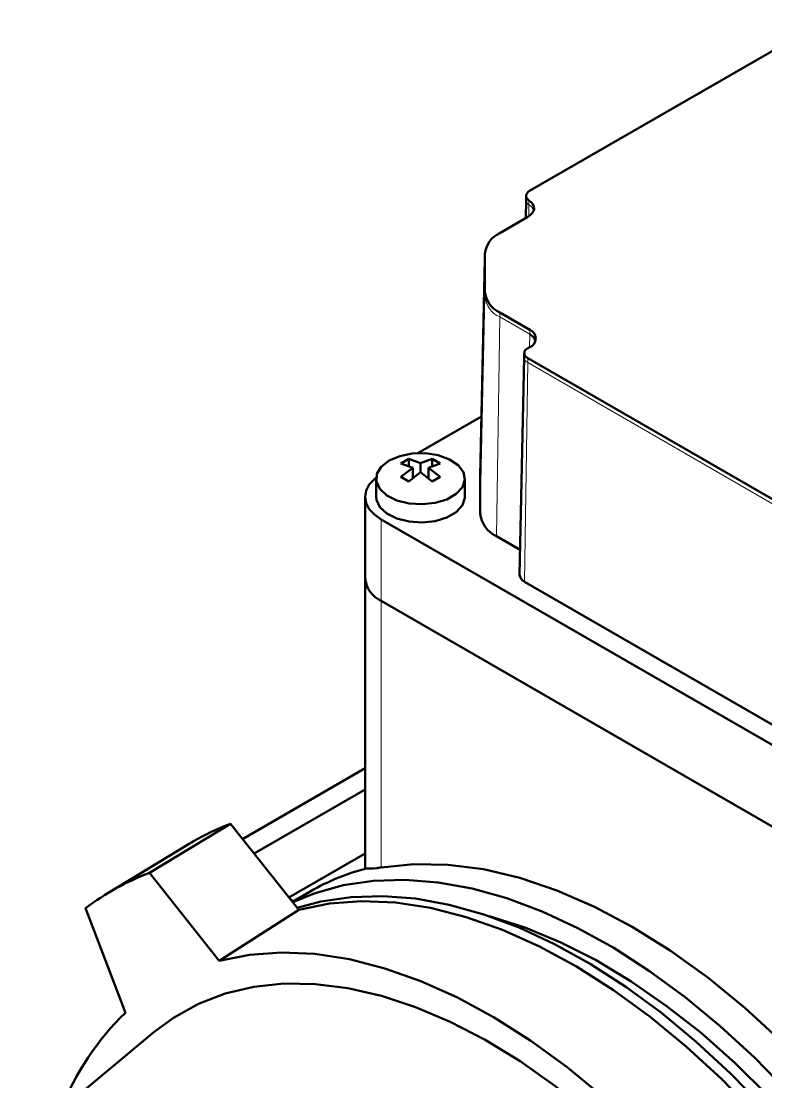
# Paper-space layout 'Лист2' of a CAD drawing. Header units: millimetres. Extents: x 0 to 420, y 0 to 297.
# Drawn here: x 157.48 to 164.19, y 168.03 to 177.59 of the extents above; entities that cross this region are included whole.
import ezdxf

# ---------------------------------------------------------------- set-up
doc = ezdxf.new("R2010")
doc.units = ezdxf.units.MM

psp = doc.layouts.new('Лист2')

# ---------------------------------------------------------------- linework, layer by layer
at = {"color": 7, "linetype": 'Continuous', "lineweight": 50}
for p, q in [((162.0594, 176.0604), (164.7122, 177.5918)), ((162.0278, 175.9758), (162.0243, 175.8156)), ((162.0278, 176.0163), (162.0278, 175.9755)), ((161.7892, 175.6799), (162.0425, 175.8261)), ((161.6551, 175.4521), (161.6132, 173.4924)), ((161.6551, 175.1521), (161.6551, 175.4929)), ((161.6551, 175.1113), (161.6551, 175.1521)), ((162.0598, 174.809), (161.7892, 174.9651)), ((162.0104, 174.598), (162.0104, 174.5571)), ((162.0598, 174.6523), (162.0421, 174.6421)), ((162.0104, 174.5575), (161.9686, 172.5985)), ((164.3048, 173.2476), (162.0421, 174.5538)), ((161.6246, 174.0268), (161.0506, 173.6954)), ((160.8988, 173.6033), (160.9695, 173.6441)), ((161.0756, 173.6053), (160.9695, 173.6441)), ((160.9695, 173.5774), (160.9695, 173.6441)), ((161.1816, 173.6441), (161.0756, 173.6053)), ((161.2523, 173.6033), (161.1816, 173.6441)), ((161.1816, 173.5774), (161.1816, 173.6441)), ((160.8988, 173.6033), (161.0049, 173.5645)), ((161.0049, 173.5645), (160.8988, 173.4808)), ((161.0049, 173.5645), (161.0049, 173.4679)), ((161.0756, 173.5237), (161.0756, 173.6053)), ((161.1463, 173.5645), (161.2523, 173.6033)), ((161.2523, 173.4808), (161.1463, 173.5645)), ((161.1463, 173.4679), (161.1463, 173.5645)), ((160.6756, 173.4649), (160.6756, 173.3016)), ((160.8988, 173.4808), (160.9695, 173.44)), ((160.9695, 173.44), (161.0756, 173.5237)), ((161.0756, 173.5237), (161.1816, 173.44)), ((161.1816, 173.44), (161.2523, 173.4808)), ((161.4756, 173.3016), (161.4756, 173.4649)), ((161.6132, 173.1516), (161.6132, 173.4924)), ((160.5756, 173.3016), (160.5756, 172.5667)), ((160.722, 173.0975), (165.2475, 170.485)), ((161.9734, 172.8241), (161.7596, 172.9475)), ((160.5756, 172.5667), (160.5756, 169.9468)), ((164.2752, 171.23), (162.0125, 172.5362)), ((160.722, 172.3626), (165.2475, 169.7501)), ((160.5756, 170.8529), (159.4709, 170.2152)), ((160.5756, 170.6622), (159.5747, 170.0844)), ((159.3614, 170.3531), (158.6308, 169.9096)), ((159.9781, 169.5765), (159.3614, 170.3531)), ((158.9896, 170.1716), (158.2564, 169.7272)), ((159.8891, 169.6886), (160.5756, 170.0848)), ((159.2599, 169.1174), (158.6308, 169.9096)), ((160.088, 169.746), (159.9204, 169.6492)), ((159.9026, 169.6715), (159.9308, 169.6552)), ((158.0558, 169.5905), (158.4149, 168.6484)), ((159.2599, 169.1174), (159.9781, 169.5765)), ((158.6705, 168.4717), (157.4756, 167.4758))]:
    psp.add_line(p, q, dxfattribs=at)
at = {"color": 8, "linetype": 'Continuous', "lineweight": 18}
for p, q in [((162.0533, 175.9352), (162.0516, 175.8318)), ((162.0533, 175.976), (162.0533, 175.9352)), ((161.6132, 173.1516), (161.6551, 175.1113)), ((161.7892, 174.9243), (161.7596, 172.9475)), ((161.7892, 174.9651), (161.7892, 174.9243)), ((162.0598, 174.7681), (161.7892, 174.9243)), ((162.0598, 174.7681), (162.0598, 174.809)), ((162.058, 174.6513), (162.0598, 174.7681)), ((162.0421, 174.513), (162.0125, 172.5362)), ((162.0421, 174.5538), (162.0421, 174.513)), ((164.3048, 173.2068), (162.0421, 174.513)), ((160.722, 172.3626), (160.722, 173.0975)), ((160.722, 172.3626), (160.722, 169.9594))]:
    psp.add_line(p, q, dxfattribs=at)
at = {"color": 7, "linetype": 'Continuous', "lineweight": 50, "flags": 128}
for points in [[(162.0594, 176.0604), (162.0466, 176.0515), (162.0369, 176.0414), (162.0306, 176.0304), (162.0279, 176.0189), (162.0289, 176.0073), (162.0336, 175.9961), (162.0418, 175.9855), (162.0533, 175.976)], [(162.0425, 175.8261), (162.0652, 175.842), (162.0825, 175.8599), (162.0937, 175.8795), (162.0985, 175.8998), (162.0967, 175.9204), (162.0883, 175.9404), (162.0737, 175.9591), (162.0533, 175.976)], [(160.7927, 173.6282), (160.7219, 173.5728), (160.6825, 173.5078), (160.6781, 173.4391), (160.7089, 173.3726), (160.7724, 173.3143), (160.8627, 173.2694), (160.972, 173.2419), (161.0905, 173.2342), (161.2077, 173.247), (161.3131, 173.2791), (161.3974, 173.3278), (161.4531, 173.3886), (161.4753, 173.4563), (161.4619, 173.5247), (161.4143, 173.5878), (161.3365, 173.6399), (161.2355, 173.6766), (161.1203, 173.6944), (161.0012, 173.6918), (160.8887, 173.6691), (160.7927, 173.6282)], [(160.6759, 173.4751), (160.6598, 173.462), (160.6136, 173.4121), (160.5852, 173.3579), (160.5756, 173.3016), (160.5852, 173.2453), (160.6136, 173.1911), (160.6598, 173.1412), (160.722, 173.0975)], [(161.4756, 173.3016), (161.4753, 173.293), (161.4531, 173.2253), (161.3974, 173.1645), (161.3131, 173.1158), (161.2077, 173.0836), (161.0905, 173.0708), (160.972, 173.0786), (160.8627, 173.1061), (160.7724, 173.151), (160.7089, 173.2093), (160.6781, 173.2757), (160.6756, 173.3016)], [(160.722, 169.9594), (161.0163, 169.9897), (161.3238, 169.9839), (161.6424, 169.942), (161.9701, 169.8644), (162.3045, 169.7515), (162.6435, 169.6041), (162.9847, 169.4233), (163.326, 169.2101), (163.665, 168.9661), (163.9994, 168.6928), (164.3271, 168.3922), (164.6457, 168.0662), (164.9532, 167.717), (165.2475, 167.3469)], [(165.3769, 166.6696), (165.2286, 166.8889), (164.9618, 167.2543), (164.6816, 167.6028), (164.3897, 167.9325), (164.0879, 168.2413), (163.7779, 168.5274), (163.4617, 168.789), (163.1412, 169.0246), (162.8182, 169.2328), (162.4947, 169.4123), (162.1727, 169.562), (161.854, 169.6811), (161.5407, 169.7688), (161.2346, 169.8245), (160.9375, 169.848), (160.6513, 169.8392), (160.3776, 169.798), (160.1181, 169.7247), (159.9242, 169.6444)], [(159.9643, 169.5938), (160.1768, 169.6511), (160.4493, 169.6921), (160.7342, 169.7008), (161.03, 169.6774), (161.3347, 169.6218), (161.6466, 169.5345), (161.9637, 169.4159), (162.2843, 169.2668), (162.6063, 169.0881), (162.9278, 168.8808), (163.2469, 168.6462), (163.5616, 168.3857), (163.8701, 168.1009), (164.1705, 167.7935), (164.4611, 167.4653), (164.7399, 167.1183), (165.0055, 166.7546), (165.079, 166.6475)], [(164.9679, 166.6392), (164.6945, 167.0195), (164.4065, 167.3821), (164.1057, 167.7247), (163.7942, 168.045), (163.4738, 168.341), (163.1468, 168.6108), (162.8152, 168.8525), (162.4812, 169.0647), (162.1469, 169.2459), (161.8145, 169.3951), (161.4861, 169.5111), (161.164, 169.5933), (160.8501, 169.6412), (160.5465, 169.6543), (160.2552, 169.6328), (159.9781, 169.5765)], [(165.2111, 166.6573), (165.0468, 166.894), (164.7805, 167.2477), (164.5013, 167.5838), (164.2109, 167.9002), (163.9112, 168.1949), (163.6041, 168.4659), (163.2915, 168.7117), (162.9754, 168.9306), (162.6578, 169.1212), (162.3407, 169.2824), (162.0261, 169.4131), (161.716, 169.5125), (161.6958, 169.518)], [(164.2009, 166.2088), (163.9298, 166.5846), (163.6444, 166.943), (163.3465, 167.2815), (163.038, 167.5981), (162.7209, 167.8907), (162.3972, 168.1573), (162.069, 168.3964), (161.7385, 168.6063), (161.4076, 168.7857), (161.0787, 168.9335), (160.7537, 169.0487), (160.4347, 169.1305), (160.1239, 169.1785), (159.8232, 169.1924), (159.5346, 169.1719), (159.2599, 169.1174)], [(164.2617, 165.7947), (164.0156, 166.1639), (163.7545, 166.5182), (163.4801, 166.8553), (163.1941, 167.173), (162.8984, 167.4692), (162.5949, 167.742), (162.2856, 167.9897), (161.9725, 168.2106), (161.6576, 168.4033), (161.3429, 168.5665), (161.0306, 168.6993), (160.7226, 168.8006), (160.4209, 168.87), (160.1275, 168.9069), (159.8442, 168.911), (159.573, 168.8825), (159.3156, 168.8213), (159.0736, 168.7281), (158.8487, 168.6032), (158.6705, 168.4717)]]:
    psp.add_lwpolyline(points, dxfattribs=at)
at = {"color": 8, "linetype": 'Continuous', "lineweight": 18}
for centre, radius, start, end in [((162.0781, 175.9791), 0.0505, 184.17242, 240.59726), ((161.9999, 175.8483), 0.102, 20.51879, 58.40665), ((161.8843, 175.1342), 0.2304, 185.6948, 245.62534), ((162.0645, 174.5625), 0.0544, 185.6948, 245.62534)]:
    psp.add_arc(centre, radius, start, end, dxfattribs=at)
at = {"color": 7, "linetype": 'Continuous', "lineweight": 50}
for centre, radius, start, end in [((161.8843, 175.4701), 0.2304, 114.37466, 174.3052), ((161.8843, 175.175), 0.2304, 185.6948, 245.62534), ((162.03, 174.7306), 0.0838, 290.78342, 69.21658), ((162.0138, 174.673), 0.1056, 20.62165, 64.21243), ((162.0588, 174.598), 0.0472, 110.78342, 249.21658), ((161.8634, 173.1766), 0.2515, 185.6948, 245.62534), ((162.04, 172.6023), 0.0716, 183.00395, 247.3657), ((160.8258, 172.5917), 0.2515, 185.6948, 245.62534), ((160.1745, 168.2158), 2.2868, 110.82787, 121.20642), ((159.4365, 167.7801), 2.2768, 110.72564, 127.33115), ((161.0873, 168.0124), 2.001, 104.42585, 119.95943), ((160.1106, 166.8937), 2.4402, 134.0203, 158.81357)]:
    psp.add_arc(centre, radius, start, end, dxfattribs=at)
psp.add_open_spline([(160.5888, 169.9503), (160.613, 169.9488), (160.6444, 169.9469), (160.7076, 169.9571), (160.722, 169.9594)], degree=3, knots=[0, 0, 0, 0, 0.771704, 1, 1, 1, 1], dxfattribs=at)

doc.saveas('drawing.dxf')
